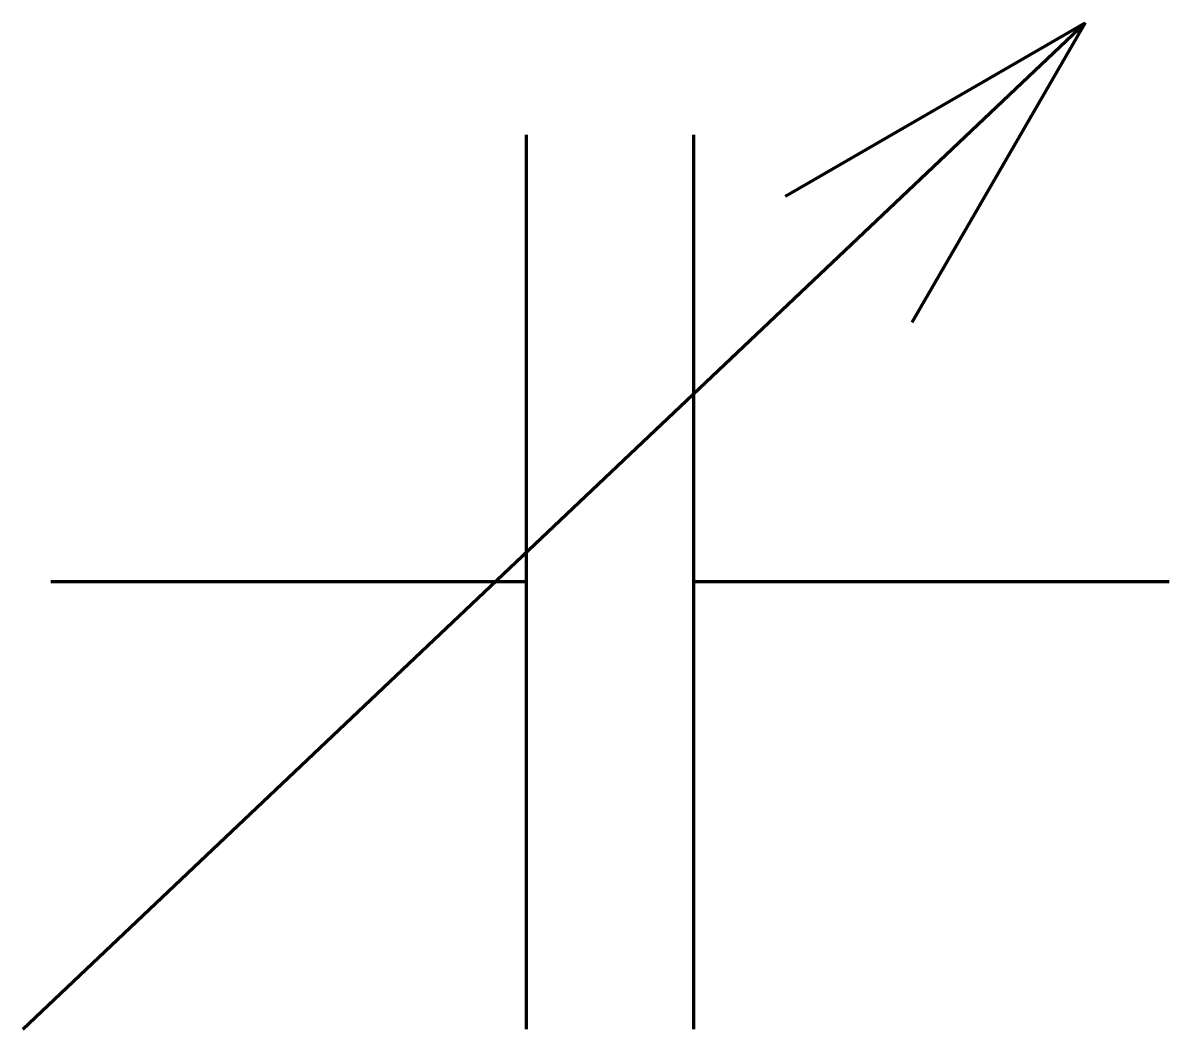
# Model space of a CAD drawing. Header units: millimetres. Extents: x -0.2 to 10, y -4 to 5.
import ezdxf

# ---------------------------------------------------------------- set-up
doc = ezdxf.new("R2010")
doc.units = ezdxf.units.MM
doc.layers.get('0').update_dxf_attribs({"linetype": 'CONTINUOUS', "lineweight": 0})

msp = doc.modelspace()

# ---------------------------------------------------------------- linework, layer by layer
at = {"color": 7, "linetype": 'CONTINUOUS', "lineweight": 70}
for p, q in [((-0.25, -4), (9.25, 5)), ((6.57, 3.45), (9.25, 5)), ((9.25, 5), (7.7, 2.32)), ((4.25, 4), (4.25, -4)), ((5.75, -4), (5.75, 4)), ((4.25, 0), (0, 0)), ((10, 0), (5.75, 0))]:
    msp.add_line(p, q, dxfattribs=at)

doc.saveas('drawing.dxf')
